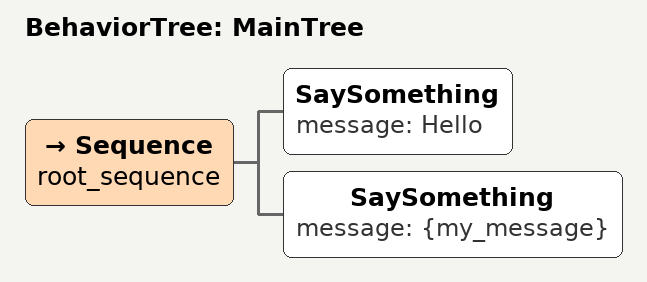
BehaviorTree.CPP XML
<root BTCPP_format="4" >
     <BehaviorTree ID="MainTree">
        <Sequence name="root_sequence">
            <SaySomething message="Hello"/>
            <SaySomething message="{my_message}"/>
        </Sequence>
     </BehaviorTree>
 </root>
